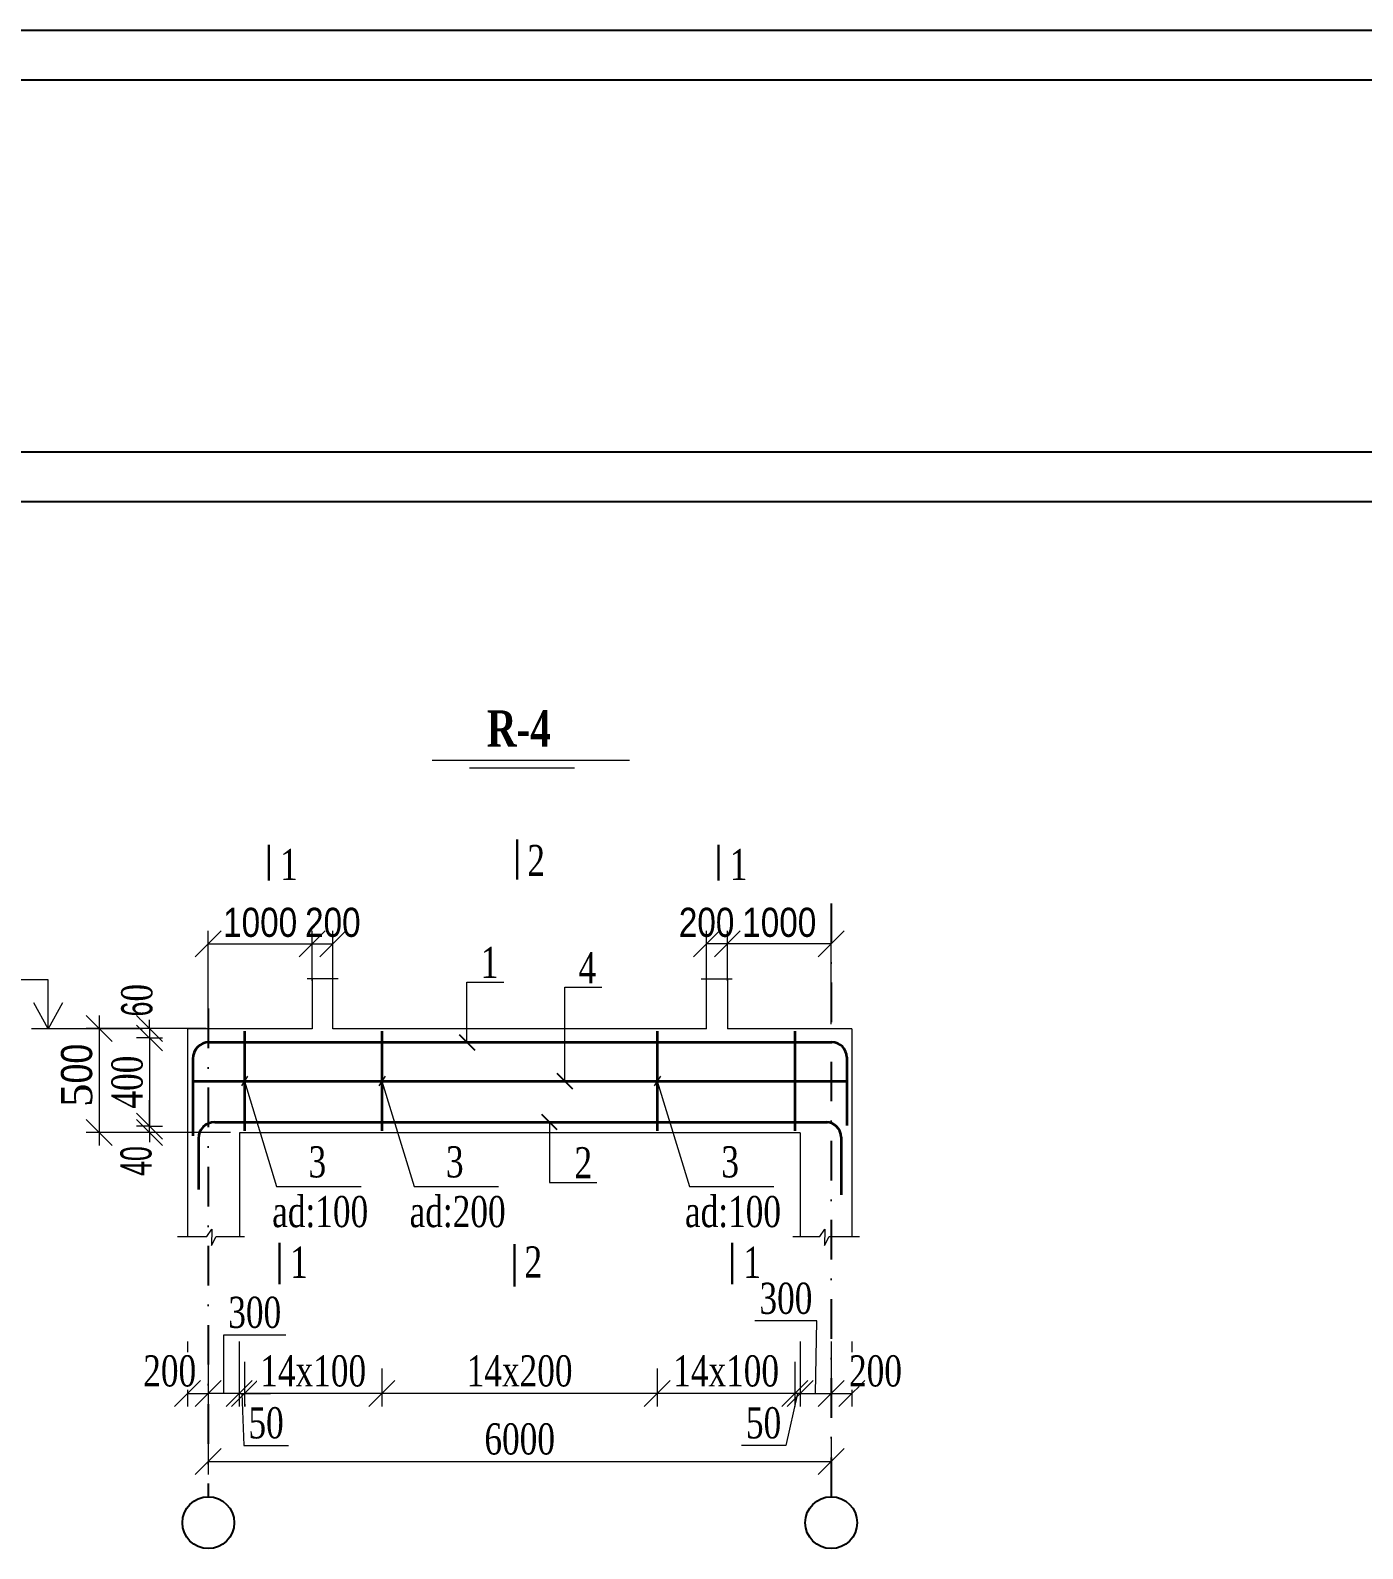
# Model space of a CAD drawing. Header units: millimetres. Extents: x -149347 to 251215, y -2929184 to -2541447.
# Drawn here: x 74088 to 86920, y -2688639 to -2674019 of the extents above; entities that cross this region are included whole.
import ezdxf

# ---------------------------------------------------------------- set-up
doc = ezdxf.new("R2010")
doc.units = ezdxf.units.MM
doc.linetypes.add('DASHDOTX2', pattern=[50.8, 25.4, -12.7, 0, -12.7])
doc.layers.add('APS_MADEIRA', color=35, linetype='Continuous', lineweight=15)
doc.styles.add('400', font='times.ttf', dxfattribs={"width": 0.75, "height": 300})
doc.styles.add('style1', font='A3TI(LA).TTF', dxfattribs={"height": 400})
doc.styles.add('style6', font='ARIALN.TTF', dxfattribs={"height": 300})
doc.styles.add('Times New  Roman', font='times.ttf')
doc.styles.add('yazitipi', font='ARIALN.TTF')
doc.dimstyles.new('DIM_100', dxfattribs={"dimscale": 100, "dimtxt": 250, "dimasz": 2.5, "dimexe": 1.25, "dimexo": 0.625, "dimtad": 1, "dimdec": 0, "dimtxsty": 'style1', "dimblk": 'OBLIQUE', "dimcen": 2.5, "dimdle": 1.25, "dimclrd": 251, "dimclre": 251, "dimaunit": 1, "dimadec": 3, "dimazin": 0, "dimtfac": 1, "dimtdec": 0, "dimtmove": 1, "dimatfit": 3, "dimfxl": 1.25, "dimlwd": 5, "dimlwe": 5, "dimarcsym": 0})
doc.dimstyles.new('sevda', dxfattribs={"dimscale": 100, "dimtxt": 2.8, "dimasz": 2.5, "dimexe": 1.25, "dimexo": 0.625, "dimtad": 1, "dimtxsty": 'yazitipi', "dimblk": 'OBLIQUE', "dimcen": 2.5, "dimclrd": 253, "dimclre": 253, "dimclrt": 73, "dimaunit": 1, "dimadec": 3, "dimazin": 0, "dimtfac": 1, "dimtmove": 1, "dimatfit": 3, "dimfxl": 1, "dimlwd": 9, "dimlwe": 9, "dimarcsym": 0})
doc.dimstyles.new('tebriz', dxfattribs={"dimtxt": 280, "dimasz": 150, "dimexe": 150, "dimexo": 0.625, "dimgap": 65, "dimtad": 1, "dimdec": 0, "dimdsep": 32, "dimtxsty": 'Times New  Roman', "dimblk": 'OBLIQUE', "dimcen": 0, "dimdle": 150, "dimclrd": 7, "dimclre": 256, "dimclrt": 256, "dimadec": 0, "dimazin": 0, "dimtfac": 1, "dimtdec": 0, "dimtmove": 0, "dimatfit": 3, "dimldrblk": 'OBLIQUE', "dimfxl": 1, "dimtolj": 1, "dimlwd": 15, "dimlwe": 9, "dimarcsym": 0})

# ---------------------------------------------------------------- blocks, each defined once
blk = doc.blocks.new('mekteb')
at = {"color": 0, "lineweight": 25}
for p, q in [((99643, -1821466), (139843, -1821466)), ((139843, -1849866), (99643, -1849866))]:
    blk.add_line(p, q, dxfattribs=at)
at = {"color": 0, "lineweight": 25, "ltscale": 15}
for p, q in [((139343, -1821966), (101643, -1821966)), ((101643, -1849366), (139343, -1849366))]:
    blk.add_line(p, q, dxfattribs=at)
blk = doc.blocks.new('_Oblique')
at = {"color": 0, "linetype": 'ByBlock', "lineweight": -2}
blk.add_line((-0.5, -0.5), (0.5, 0.5), dxfattribs=at)
blk = doc.blocks.new('*D623')
at = {"color": 251, "lineweight": 5, "ltscale": 50, "transparency": 16777216}
for p, q in [((81801, -2686645), (81801, -2687270)), ((82001, -2686645), (82001, -2687270))]:
    blk.add_line(p, q, dxfattribs=at)
at = {"color": 251, "linetype": 'ByBlock', "lineweight": 5, "ltscale": 50, "transparency": 16777216}
blk.add_line((81800, -2687145), (82003, -2687145), dxfattribs=at)
at = {"layer": 'Defpoints', "color": 0, "lineweight": 15, "ltscale": 50, "transparency": 16777216}
for p in [(81801, -2685985), (82001, -2685985)]:
    blk.add_point(p, dxfattribs=at)
at = {"color": 0, "lineweight": 15, "ltscale": 50, "transparency": 16777216, "insert": (82228, -2686930), "char_height": 300, "attachment_point": 5, "style": '400', "bg_fill": 3, "box_fill_scale": 1.1, "bg_fill_color": 9, "bg_fill_true_color": 13158600, "bg_fill_transparency": 0}
blk.add_mtext('{\\fTimes New Roman|b0|i0|c238|p18;2}00', dxfattribs=at)
at = {"layer": 'Defpoints', "color": 0, "lineweight": 15, "ltscale": 50, "transparency": 16777216}
blk.add_point((82001, -2687145), dxfattribs=at)
at = {"color": 251, "lineweight": 5, "ltscale": 50, "transparency": 16777216, "xscale": 250, "yscale": 250, "zscale": 250, "rotation": 180}
blk.add_blockref('_Oblique', (81801, -2687145), dxfattribs=at)
at = {"color": 251, "lineweight": 5, "ltscale": 50, "transparency": 16777216, "xscale": 250, "yscale": 250, "zscale": 250}
blk.add_blockref('_Oblique', (82001, -2687145), dxfattribs=at)
blk = doc.blocks.new('*D624')
at = {"color": 251, "linetype": 'ByBlock', "lineweight": 5, "ltscale": 15, "transparency": 16777216}
blk.add_line((74750, -2683507), (74750, -2684757), dxfattribs=at)
at = {"color": 251, "lineweight": 5, "ltscale": 15, "transparency": 16777216}
for p, q in [((75780, -2683632), (74625, -2683632)), ((76017, -2684632), (74625, -2684632))]:
    blk.add_line(p, q, dxfattribs=at)
at = {"layer": 'Defpoints', "color": 0, "lineweight": 15, "ltscale": 15, "transparency": 16777216}
for p in [(75843, -2683632), (74750, -2684632), (76080, -2684632)]:
    blk.add_point(p, dxfattribs=at)
at = {"color": 251, "lineweight": 5, "ltscale": 15, "transparency": 16777216, "xscale": 250, "yscale": 250, "zscale": 250}
for p, rotation in [((74750, -2683632), 90), ((74750, -2684632), 270)]:
    blk.add_blockref('_Oblique', p, dxfattribs=dict(at, rotation=rotation))
at = {"color": 0, "lineweight": 15, "ltscale": 15, "transparency": 16777216, "insert": (74535, -2684082), "char_height": 300, "attachment_point": 5, "rotation": 90, "style": 'style6'}
blk.add_mtext('{\\fTimes New Roman|b0|i0|c238|p18;5}00', dxfattribs=at)
blk = doc.blocks.new('*D838')
at = {"color": 251, "linetype": 'ByBlock', "lineweight": 5, "ltscale": 50, "transparency": 16777216}
for p, q in [((75236, -2683632), (75236, -2683382)), ((75236, -2683632), (75236, -2683722)), ((75236, -2683722), (75236, -2683972))]:
    blk.add_line(p, q, dxfattribs=at)
at = {"color": 251, "lineweight": 5, "ltscale": 50, "transparency": 16777216}
for p, q in [((75237, -2683632), (75111, -2683632)), ((75237, -2683722), (75111, -2683722))]:
    blk.add_line(p, q, dxfattribs=at)
at = {"layer": 'Defpoints', "color": 0, "lineweight": 15, "ltscale": 50, "transparency": 16777216}
for p in [(75236, -2683722), (75531, -2683722), (75636, -2683632)]:
    blk.add_point(p, dxfattribs=at)
at = {"color": 0, "lineweight": 15, "ltscale": 50, "transparency": 16777216, "insert": (75115, -2683358), "char_height": 300, "attachment_point": 5, "rotation": 90, "style": '400', "bg_fill": 3, "box_fill_scale": 1.1, "bg_fill_color": 9, "bg_fill_true_color": 13158600, "bg_fill_transparency": 0}
blk.add_mtext('{\\fArial Narrow|b0|i0|c238|p34;6}0', dxfattribs=at)
at = {"color": 251, "lineweight": 5, "ltscale": 50, "transparency": 16777216, "xscale": 250, "yscale": 250, "zscale": 250}
for p, rotation in [((75236, -2683632), 270), ((75236, -2683722), 90)]:
    blk.add_blockref('_Oblique', p, dxfattribs=dict(at, rotation=rotation))
blk = doc.blocks.new('*D839')
at = {"color": 251, "linetype": 'ByBlock', "lineweight": 5, "ltscale": 50, "transparency": 16777216}
for p, q in [((75236, -2684572), (75236, -2684322)), ((75236, -2684632), (75236, -2684572)), ((75236, -2684632), (75236, -2684882))]:
    blk.add_line(p, q, dxfattribs=at)
at = {"color": 251, "lineweight": 5, "ltscale": 50, "transparency": 16777216}
for p, q in [((75237, -2684572), (75111, -2684572)), ((75237, -2684632), (75111, -2684632))]:
    blk.add_line(p, q, dxfattribs=at)
at = {"layer": 'Defpoints', "color": 0, "lineweight": 15, "ltscale": 50, "transparency": 16777216}
for p in [(75236, -2684572), (75447, -2684632), (75458, -2684572)]:
    blk.add_point(p, dxfattribs=at)
at = {"color": 0, "lineweight": 15, "ltscale": 50, "transparency": 16777216, "insert": (75107, -2684907), "char_height": 300, "attachment_point": 5, "rotation": 90, "style": '400', "bg_fill": 3, "box_fill_scale": 1.1, "bg_fill_color": 9, "bg_fill_true_color": 13158600, "bg_fill_transparency": 0}
blk.add_mtext('{\\fArial Narrow|b0|i0|c238|p34;40}', dxfattribs=at)
at = {"color": 251, "lineweight": 5, "ltscale": 50, "transparency": 16777216, "xscale": 250, "yscale": 250, "zscale": 250}
for p, rotation in [((75236, -2684572), 270), ((75236, -2684632), 90)]:
    blk.add_blockref('_Oblique', p, dxfattribs=dict(at, rotation=rotation))
blk = doc.blocks.new('*D651')
at = {"color": 251, "linetype": 'ByBlock', "lineweight": 5, "ltscale": 50, "transparency": 16777216}
blk.add_line((75236, -2683721), (75236, -2684574), dxfattribs=at)
at = {"color": 251, "lineweight": 5, "ltscale": 50, "transparency": 16777216}
for p, q in [((75236, -2683722), (75361, -2683722)), ((75236, -2684572), (75361, -2684572))]:
    blk.add_line(p, q, dxfattribs=at)
at = {"layer": 'Defpoints', "color": 0, "lineweight": 15, "ltscale": 50, "transparency": 16777216}
for p in [(75236, -2683722), (75236, -2684572), (75236, -2684572)]:
    blk.add_point(p, dxfattribs=at)
at = {"color": 0, "lineweight": 15, "ltscale": 50, "transparency": 16777216, "insert": (75021, -2684147), "char_height": 300, "attachment_point": 5, "rotation": 90, "style": '400', "bg_fill": 3, "box_fill_scale": 1.1, "bg_fill_color": 9, "bg_fill_true_color": 13158600, "bg_fill_transparency": 0}
blk.add_mtext('{\\fTimes New Roman|b0|i0|c238|p18;4}00', dxfattribs=at)
at = {"color": 251, "lineweight": 5, "ltscale": 50, "transparency": 16777216, "xscale": 250, "yscale": 250, "zscale": 250}
for p, rotation in [((75236, -2683722), 90), ((75236, -2684572), 270)]:
    blk.add_blockref('_Oblique', p, dxfattribs=dict(at, rotation=rotation))
blk = doc.blocks.new('*D840')
at = {"color": 251, "linetype": 'ByBlock', "lineweight": 5, "ltscale": 50, "transparency": 16777216}
for p, q in [((81664, -2686446), (81066, -2686446)), ((81651, -2687145), (81664, -2686446)), ((81500, -2687145), (81803, -2687145))]:
    blk.add_line(p, q, dxfattribs=at)
at = {"color": 251, "lineweight": 5, "ltscale": 50, "transparency": 16777216}
for p, q in [((81501, -2686645), (81501, -2687270)), ((81801, -2686645), (81801, -2687270))]:
    blk.add_line(p, q, dxfattribs=at)
at = {"layer": 'Defpoints', "color": 0, "lineweight": 15, "ltscale": 50, "transparency": 16777216}
for p in [(81501, -2686519), (81801, -2686508), (81801, -2687145)]:
    blk.add_point(p, dxfattribs=at)
at = {"color": 251, "lineweight": 5, "ltscale": 50, "transparency": 16777216, "xscale": 250, "yscale": 250, "zscale": 250, "rotation": 180}
blk.add_blockref('_Oblique', (81501, -2687145), dxfattribs=at)
at = {"color": 251, "lineweight": 5, "ltscale": 50, "transparency": 16777216, "xscale": 250, "yscale": 250, "zscale": 250}
blk.add_blockref('_Oblique', (81801, -2687145), dxfattribs=at)
at = {"color": 0, "lineweight": 15, "ltscale": 50, "transparency": 16777216, "insert": (81365, -2686231), "char_height": 300, "attachment_point": 5, "style": '400', "bg_fill": 3, "box_fill_scale": 1.1, "bg_fill_color": 9, "bg_fill_true_color": 13158600, "bg_fill_transparency": 0}
blk.add_mtext('{\\fTimes New Roman|b0|i0|c238|p18;3}00', dxfattribs=at)
blk = doc.blocks.new('*D652')
at = {"color": 251, "lineweight": 5, "ltscale": 50, "transparency": 16777216}
for p, q in [((75801, -2686645), (75801, -2687270)), ((76100, -2686645), (76100, -2687270))]:
    blk.add_line(p, q, dxfattribs=at)
at = {"color": 251, "linetype": 'ByBlock', "lineweight": 5, "ltscale": 50, "transparency": 16777216}
for p, q in [((75951, -2687145), (75950, -2686581)), ((75950, -2686581), (76548, -2686581)), ((76102, -2687145), (75800, -2687145))]:
    blk.add_line(p, q, dxfattribs=at)
at = {"layer": 'Defpoints', "color": 0, "lineweight": 15, "ltscale": 50, "transparency": 16777216}
for p in [(75801, -2686439), (75801, -2687145)]:
    blk.add_point(p, dxfattribs=at)
at = {"color": 251, "lineweight": 5, "ltscale": 50, "transparency": 16777216, "xscale": 250, "yscale": 250, "zscale": 250, "rotation": 180}
blk.add_blockref('_Oblique', (75801, -2687145), dxfattribs=at)
at = {"color": 251, "lineweight": 5, "ltscale": 50, "transparency": 16777216, "xscale": 250, "yscale": 250, "zscale": 250}
blk.add_blockref('_Oblique', (76100, -2687145), dxfattribs=at)
at = {"color": 0, "lineweight": 15, "ltscale": 50, "transparency": 16777216, "insert": (76249, -2686366), "char_height": 300, "attachment_point": 5, "style": '400', "bg_fill": 3, "box_fill_scale": 1.1, "bg_fill_color": 9, "bg_fill_true_color": 13158600, "bg_fill_transparency": 0}
blk.add_mtext('{\\fTimes New Roman|b0|i0|c238|p18;3}00', dxfattribs=at)
at = {"layer": 'Defpoints', "color": 0, "lineweight": 15, "ltscale": 50, "transparency": 16777216}
blk.add_point((76100, -2686439), dxfattribs=at)
blk = doc.blocks.new('*D653')
at = {"color": 251, "lineweight": 5, "ltscale": 50, "transparency": 16777216}
for p, q in [((75601, -2686645), (75601, -2687270)), ((75801, -2686645), (75801, -2687270))]:
    blk.add_line(p, q, dxfattribs=at)
at = {"color": 251, "linetype": 'ByBlock', "lineweight": 5, "ltscale": 50, "transparency": 16777216}
blk.add_line((75600, -2687145), (75803, -2687145), dxfattribs=at)
at = {"layer": 'Defpoints', "color": 0, "lineweight": 15, "ltscale": 50, "transparency": 16777216}
for p in [(75601, -2686508), (75801, -2686433), (75801, -2687145)]:
    blk.add_point(p, dxfattribs=at)
at = {"color": 0, "lineweight": 15, "ltscale": 50, "transparency": 16777216, "insert": (75430, -2686930), "char_height": 300, "attachment_point": 5, "style": '400', "bg_fill": 3, "box_fill_scale": 1.1, "bg_fill_color": 9, "bg_fill_true_color": 13158600, "bg_fill_transparency": 0}
blk.add_mtext('{\\fTimes New Roman|b0|i0|c238|p18;2}00', dxfattribs=at)
at = {"color": 251, "lineweight": 5, "ltscale": 50, "transparency": 16777216, "xscale": 250, "yscale": 250, "zscale": 250, "rotation": 180}
blk.add_blockref('_Oblique', (75601, -2687145), dxfattribs=at)
at = {"color": 251, "lineweight": 5, "ltscale": 50, "transparency": 16777216, "xscale": 250, "yscale": 250, "zscale": 250}
blk.add_blockref('_Oblique', (75801, -2687145), dxfattribs=at)
blk = doc.blocks.new('*D654')
at = {"color": 251, "lineweight": 5, "ltscale": 50, "transparency": 16777216}
for p, q in [((76100, -2686842), (76100, -2687270)), ((76150, -2686842), (76150, -2687270))]:
    blk.add_line(p, q, dxfattribs=at)
at = {"color": 251, "linetype": 'ByBlock', "lineweight": 5, "ltscale": 50, "transparency": 16777216}
for p, q in [((76100, -2687145), (75850, -2687145)), ((76100, -2687145), (76150, -2687145)), ((76100, -2687145), (76150, -2687145)), ((76125, -2687145), (76143, -2687645)), ((76150, -2687145), (76400, -2687145)), ((76143, -2687645), (76573, -2687645))]:
    blk.add_line(p, q, dxfattribs=at)
at = {"layer": 'Defpoints', "color": 0, "lineweight": 15, "ltscale": 50, "transparency": 16777216}
for p in [(76100, -2686779), (76150, -2686779), (76150, -2687145)]:
    blk.add_point(p, dxfattribs=at)
at = {"color": 0, "lineweight": 15, "ltscale": 50, "transparency": 16777216, "insert": (76358, -2687430), "char_height": 300, "attachment_point": 5, "style": '400', "bg_fill": 3, "box_fill_scale": 1.1, "bg_fill_color": 9, "bg_fill_true_color": 13158600, "bg_fill_transparency": 0}
blk.add_mtext('50', dxfattribs=at)
at = {"color": 251, "lineweight": 5, "ltscale": 50, "transparency": 16777216, "xscale": 250, "yscale": 250, "zscale": 250}
blk.add_blockref('_Oblique', (76100, -2687145), dxfattribs=at)
at = {"color": 251, "lineweight": 5, "ltscale": 50, "transparency": 16777216, "xscale": 250, "yscale": 250, "zscale": 250, "rotation": 180}
blk.add_blockref('_Oblique', (76150, -2687145), dxfattribs=at)
blk = doc.blocks.new('*D655')
at = {"color": 251, "lineweight": 5, "ltscale": 50, "transparency": 16777216}
for p, q in [((81451, -2686842), (81451, -2687270)), ((81501, -2686842), (81501, -2687270))]:
    blk.add_line(p, q, dxfattribs=at)
at = {"color": 251, "linetype": 'ByBlock', "lineweight": 5, "ltscale": 50, "transparency": 16777216}
for p, q in [((81451, -2687145), (81201, -2687145)), ((81476, -2687145), (81365, -2687645)), ((81501, -2687145), (81451, -2687145)), ((81501, -2687145), (81451, -2687145)), ((81501, -2687145), (81751, -2687145)), ((81365, -2687645), (80936, -2687645))]:
    blk.add_line(p, q, dxfattribs=at)
at = {"layer": 'Defpoints', "color": 0, "lineweight": 15, "ltscale": 50, "transparency": 16777216}
for p in [(81451, -2686779), (81501, -2686779), (81451, -2687145)]:
    blk.add_point(p, dxfattribs=at)
at = {"color": 0, "lineweight": 15, "ltscale": 50, "transparency": 16777216, "insert": (81150, -2687430), "char_height": 300, "attachment_point": 5, "style": '400', "bg_fill": 3, "box_fill_scale": 1.1, "bg_fill_color": 9, "bg_fill_true_color": 13158600, "bg_fill_transparency": 0}
blk.add_mtext('50', dxfattribs=at)
at = {"color": 251, "lineweight": 5, "ltscale": 50, "transparency": 16777216, "xscale": 250, "yscale": 250, "zscale": 250}
blk.add_blockref('_Oblique', (81451, -2687145), dxfattribs=at)
at = {"color": 251, "lineweight": 5, "ltscale": 50, "transparency": 16777216, "xscale": 250, "yscale": 250, "zscale": 250, "rotation": 180}
blk.add_blockref('_Oblique', (81501, -2687145), dxfattribs=at)
blk = doc.blocks.new('*D656')
at = {"color": 251, "lineweight": 5, "ltscale": 50, "transparency": 16777216}
for p, q in [((80126, -2686904), (80126, -2687270)), ((81451, -2686904), (81451, -2687270))]:
    blk.add_line(p, q, dxfattribs=at)
at = {"color": 251, "linetype": 'ByBlock', "lineweight": 5, "ltscale": 50, "transparency": 16777216}
blk.add_line((81453, -2687145), (80125, -2687145), dxfattribs=at)
at = {"layer": 'Defpoints', "color": 0, "lineweight": 15, "ltscale": 50, "transparency": 16777216}
for p in [(80126, -2686842), (81451, -2686842), (80126, -2687145)]:
    blk.add_point(p, dxfattribs=at)
at = {"color": 251, "lineweight": 5, "ltscale": 50, "transparency": 16777216, "xscale": 250, "yscale": 250, "zscale": 250, "rotation": 180}
blk.add_blockref('_Oblique', (80126, -2687145), dxfattribs=at)
at = {"color": 251, "lineweight": 5, "ltscale": 50, "transparency": 16777216, "xscale": 250, "yscale": 250, "zscale": 250}
blk.add_blockref('_Oblique', (81451, -2687145), dxfattribs=at)
at = {"color": 0, "lineweight": 15, "ltscale": 50, "transparency": 16777216, "insert": (80789, -2686930), "char_height": 300, "attachment_point": 5, "style": '400', "bg_fill": 3, "box_fill_scale": 1.1, "bg_fill_color": 9, "bg_fill_true_color": 13158600, "bg_fill_transparency": 0}
blk.add_mtext('{\\fTimes New Roman|b0|i0|c238|p18;14x100}', dxfattribs=at)
blk = doc.blocks.new('*D657')
at = {"color": 251, "lineweight": 5, "ltscale": 50, "transparency": 16777216}
for p, q in [((77474, -2686904), (77474, -2687270)), ((80126, -2686904), (80126, -2687270))]:
    blk.add_line(p, q, dxfattribs=at)
at = {"color": 251, "linetype": 'ByBlock', "lineweight": 5, "ltscale": 50, "transparency": 16777216}
blk.add_line((80128, -2687145), (77473, -2687145), dxfattribs=at)
at = {"layer": 'Defpoints', "color": 0, "lineweight": 15, "ltscale": 50, "transparency": 16777216}
for p in [(77474, -2686842), (80126, -2686842), (77474, -2687145)]:
    blk.add_point(p, dxfattribs=at)
at = {"color": 251, "lineweight": 5, "ltscale": 50, "transparency": 16777216, "xscale": 250, "yscale": 250, "zscale": 250, "rotation": 180}
blk.add_blockref('_Oblique', (77474, -2687145), dxfattribs=at)
at = {"color": 251, "lineweight": 5, "ltscale": 50, "transparency": 16777216, "xscale": 250, "yscale": 250, "zscale": 250}
blk.add_blockref('_Oblique', (80126, -2687145), dxfattribs=at)
at = {"color": 0, "lineweight": 15, "ltscale": 50, "transparency": 16777216, "insert": (78800, -2686930), "char_height": 300, "attachment_point": 5, "style": '400', "bg_fill": 3, "box_fill_scale": 1.1, "bg_fill_color": 9, "bg_fill_true_color": 13158600, "bg_fill_transparency": 0}
blk.add_mtext('{\\fTimes New Roman|b0|i0|c238|p18;14x2}00', dxfattribs=at)
blk = doc.blocks.new('*D658')
at = {"color": 251, "lineweight": 5, "ltscale": 50, "transparency": 16777216}
for p, q in [((75801, -2687583), (75801, -2687926)), ((81801, -2687583), (81801, -2687926))]:
    blk.add_line(p, q, dxfattribs=at)
at = {"color": 251, "linetype": 'ByBlock', "lineweight": 5, "ltscale": 50, "transparency": 16777216}
blk.add_line((75800, -2687801), (81803, -2687801), dxfattribs=at)
at = {"layer": 'Defpoints', "color": 0, "lineweight": 15, "ltscale": 50, "transparency": 16777216}
for p in [(75801, -2687521), (81801, -2687521), (81801, -2687801)]:
    blk.add_point(p, dxfattribs=at)
at = {"color": 251, "lineweight": 5, "ltscale": 50, "transparency": 16777216, "xscale": 250, "yscale": 250, "zscale": 250, "rotation": 180}
blk.add_blockref('_Oblique', (75801, -2687801), dxfattribs=at)
at = {"color": 251, "lineweight": 5, "ltscale": 50, "transparency": 16777216, "xscale": 250, "yscale": 250, "zscale": 250}
blk.add_blockref('_Oblique', (81801, -2687801), dxfattribs=at)
at = {"color": 0, "lineweight": 15, "ltscale": 50, "transparency": 16777216, "insert": (78801, -2687585), "char_height": 300, "attachment_point": 5, "style": '400', "bg_fill": 3, "box_fill_scale": 1.1, "bg_fill_color": 9, "bg_fill_true_color": 13158600, "bg_fill_transparency": 0}
blk.add_mtext('6000', dxfattribs=at)
blk = doc.blocks.new('*D659')
at = {"color": 253, "linetype": 'Continuous', "lineweight": 9, "ltscale": 15, "transparency": 16777216}
for p, q in [((75801, -2683589), (75801, -2682690)), ((76801, -2683128), (76801, -2682690))]:
    blk.add_line(p, q, dxfattribs=at)
at = {"color": 253, "lineweight": 9, "ltscale": 15, "transparency": 16777216}
blk.add_line((75801, -2682815), (76801, -2682815), dxfattribs=at)
at = {"layer": 'Defpoints', "color": 0, "lineweight": 15, "ltscale": 15, "transparency": 16777216}
for p in [(76801, -2682815), (76801, -2683190), (75801, -2683652)]:
    blk.add_point(p, dxfattribs=at)
at = {"color": 253, "lineweight": 9, "ltscale": 15, "transparency": 16777216, "xscale": 250, "yscale": 250, "zscale": 250, "rotation": 180}
blk.add_blockref('_Oblique', (75801, -2682815), dxfattribs=at)
at = {"color": 253, "lineweight": 9, "ltscale": 15, "transparency": 16777216, "xscale": 250, "yscale": 250, "zscale": 250}
blk.add_blockref('_Oblique', (76801, -2682815), dxfattribs=at)
at = {"color": 73, "lineweight": 15, "ltscale": 15, "transparency": 16777216, "insert": (76301, -2682610), "char_height": 280, "attachment_point": 5, "style": 'yazitipi'}
blk.add_mtext('1000', dxfattribs=at)
blk = doc.blocks.new('*D660')
at = {"color": 253, "linetype": 'Continuous', "lineweight": 9, "ltscale": 15, "transparency": 16777216}
for p, q in [((76801, -2683172), (76801, -2682690)), ((77001, -2683177), (77001, -2682690))]:
    blk.add_line(p, q, dxfattribs=at)
at = {"color": 253, "lineweight": 9, "ltscale": 15, "transparency": 16777216}
blk.add_line((76801, -2682815), (77001, -2682815), dxfattribs=at)
at = {"layer": 'Defpoints', "color": 0, "lineweight": 15, "ltscale": 15, "transparency": 16777216}
for p in [(77001, -2682815), (76801, -2683235), (77001, -2683240)]:
    blk.add_point(p, dxfattribs=at)
at = {"color": 253, "lineweight": 9, "ltscale": 15, "transparency": 16777216, "xscale": 250, "yscale": 250, "zscale": 250, "rotation": 180}
blk.add_blockref('_Oblique', (76801, -2682815), dxfattribs=at)
at = {"color": 253, "lineweight": 9, "ltscale": 15, "transparency": 16777216, "xscale": 250, "yscale": 250, "zscale": 250}
blk.add_blockref('_Oblique', (77001, -2682815), dxfattribs=at)
at = {"color": 73, "lineweight": 15, "ltscale": 15, "transparency": 16777216, "insert": (77001, -2682610), "char_height": 280, "attachment_point": 5, "style": 'yazitipi'}
blk.add_mtext('200', dxfattribs=at)
blk = doc.blocks.new('*D661')
at = {"color": 253, "linetype": 'Continuous', "lineweight": 9, "ltscale": 15, "transparency": 16777216}
for p, q in [((80801, -2683128), (80801, -2682690)), ((81801, -2683589), (81801, -2682690))]:
    blk.add_line(p, q, dxfattribs=at)
at = {"color": 253, "lineweight": 9, "ltscale": 15, "transparency": 16777216}
blk.add_line((81801, -2682815), (80801, -2682815), dxfattribs=at)
at = {"layer": 'Defpoints', "color": 0, "lineweight": 15, "ltscale": 15, "transparency": 16777216}
for p in [(80801, -2682815), (80801, -2683190), (81801, -2683652)]:
    blk.add_point(p, dxfattribs=at)
at = {"color": 253, "lineweight": 9, "ltscale": 15, "transparency": 16777216, "xscale": 250, "yscale": 250, "zscale": 250, "rotation": 180}
blk.add_blockref('_Oblique', (80801, -2682815), dxfattribs=at)
at = {"color": 253, "lineweight": 9, "ltscale": 15, "transparency": 16777216, "xscale": 250, "yscale": 250, "zscale": 250}
blk.add_blockref('_Oblique', (81801, -2682815), dxfattribs=at)
at = {"color": 73, "lineweight": 15, "ltscale": 15, "transparency": 16777216, "insert": (81301, -2682610), "char_height": 280, "attachment_point": 5, "style": 'yazitipi'}
blk.add_mtext('1000', dxfattribs=at)
blk = doc.blocks.new('*D662')
at = {"color": 253, "linetype": 'Continuous', "lineweight": 9, "ltscale": 15, "transparency": 16777216}
for p, q in [((80601, -2683177), (80601, -2682690)), ((80801, -2683172), (80801, -2682690))]:
    blk.add_line(p, q, dxfattribs=at)
at = {"color": 253, "lineweight": 9, "ltscale": 15, "transparency": 16777216}
blk.add_line((80801, -2682815), (80601, -2682815), dxfattribs=at)
at = {"layer": 'Defpoints', "color": 0, "lineweight": 15, "ltscale": 15, "transparency": 16777216}
for p in [(80601, -2682815), (80601, -2683240), (80801, -2683235)]:
    blk.add_point(p, dxfattribs=at)
at = {"color": 253, "lineweight": 9, "ltscale": 15, "transparency": 16777216, "xscale": 250, "yscale": 250, "zscale": 250, "rotation": 180}
blk.add_blockref('_Oblique', (80601, -2682815), dxfattribs=at)
at = {"color": 253, "lineweight": 9, "ltscale": 15, "transparency": 16777216, "xscale": 250, "yscale": 250, "zscale": 250}
blk.add_blockref('_Oblique', (80801, -2682815), dxfattribs=at)
at = {"color": 73, "lineweight": 15, "ltscale": 15, "transparency": 16777216, "insert": (80601, -2682610), "char_height": 280, "attachment_point": 5, "style": 'yazitipi'}
blk.add_mtext('200', dxfattribs=at)
blk = doc.blocks.new('*D731')
at = {"color": 251, "lineweight": 5, "ltscale": 50, "transparency": 16777216}
for p, q in [((76150, -2686842), (76150, -2687270)), ((77474, -2686904), (77474, -2687270))]:
    blk.add_line(p, q, dxfattribs=at)
at = {"color": 251, "linetype": 'ByBlock', "lineweight": 5, "ltscale": 50, "transparency": 16777216}
blk.add_line((77475, -2687145), (76149, -2687145), dxfattribs=at)
at = {"layer": 'Defpoints', "color": 0, "lineweight": 15, "ltscale": 50, "transparency": 16777216}
for p in [(76150, -2686779), (77474, -2686842), (76150, -2687145)]:
    blk.add_point(p, dxfattribs=at)
at = {"color": 251, "lineweight": 5, "ltscale": 50, "transparency": 16777216, "xscale": 250, "yscale": 250, "zscale": 250, "rotation": 180}
blk.add_blockref('_Oblique', (76150, -2687145), dxfattribs=at)
at = {"color": 251, "lineweight": 5, "ltscale": 50, "transparency": 16777216, "xscale": 250, "yscale": 250, "zscale": 250}
blk.add_blockref('_Oblique', (77474, -2687145), dxfattribs=at)
at = {"color": 0, "lineweight": 15, "ltscale": 50, "transparency": 16777216, "insert": (76812, -2686930), "char_height": 300, "attachment_point": 5, "style": '400', "bg_fill": 3, "box_fill_scale": 1.1, "bg_fill_color": 9, "bg_fill_true_color": 13158600, "bg_fill_transparency": 0}
blk.add_mtext('{\\fTimes New Roman|b0|i0|c238|p18;14x100}', dxfattribs=at)

msp = doc.modelspace()

# ---------------------------------------------------------------- linework, layer by layer
at = {"lineweight": 9}
for p, q in [((77958.09166, -2681046.51789), (79858.50752, -2681046.51789)), ((78316.94796, -2681121.55527), (79327.93808, -2681121.55527))]:
    msp.add_line(p, q, dxfattribs=at)
at = {"color": 7, "lineweight": 30, "ltscale": 15}
for p, q in [((76384.52849, -2681863.12088), (76384.52849, -2682089.27368)), ((76384.52849, -2681863.12088), (76384.52849, -2682205.55876)), ((78778.14848, -2681809.07486), (78778.14848, -2682035.22766)), ((78778.14848, -2681809.07486), (78778.14848, -2682195.69701)), ((80715.2335, -2681863.12088), (80715.2335, -2682089.27368)), ((80715.2335, -2681863.12088), (80715.2335, -2682205.55876)), ((76486.71613, -2685693.20005), (76486.71613, -2686093.70319)), ((78750.97309, -2685707.04394), (78750.97309, -2686116.13093)), ((80845.90114, -2685693.20005), (80845.90114, -2686093.70319))]:
    msp.add_line(p, q, dxfattribs=at)
at = {"color": 252, "linetype": 'DASHDOTX2', "ltscale": 15, "true_color": 0xa97986}
for p, q in [((81801.47452, -2682426.07726), (81801.47452, -2688139.79217)), ((75801.47452, -2683438.04559), (75801.47452, -2688139.79217))]:
    msp.add_line(p, q, dxfattribs=at)
at = {"color": 7, "lineweight": 15}
for p, q in [((77053.006, -2683152.64449), (76753.97569, -2683152.64449)), ((76801.47829, -2683152.64449), (76801.51468, -2683633.40407)), ((77001.47452, -2683633.40407), (77001.47452, -2683152.64449)), ((80549.94303, -2683152.64449), (80848.97334, -2683152.64449)), ((80601.47452, -2683633.40407), (80601.47452, -2683152.64449)), ((80801.47074, -2683152.64449), (80801.43436, -2683633.40407)), ((76801.51468, -2683633.40407), (75601.35774, -2683633.4949)), ((75601.35774, -2683633.4949), (75601.47452, -2685634.13002)), ((77403.80056, -2683633.3585), (77001.47452, -2683633.38894)), ((80601.47452, -2683633.3585), (77403.80056, -2683633.3585)), ((82001.47452, -2683633.3585), (80801.43436, -2683633.3585)), ((82001.47452, -2683633.3585), (82001.47452, -2685634.13002)), ((76180.38344, -2684089.44442), (76120.5656, -2684183.3885)), ((77504.13344, -2684089.35343), (77444.3156, -2684183.29751)), ((80156.38058, -2684089.34957), (80096.56274, -2684183.29366)), ((76715.33387, -2684634.13002), (76101.47452, -2684634.13002)), ((76101.47452, -2684634.13002), (76101.47452, -2685634.13002)), ((77419.22445, -2684634.13002), (76715.33387, -2684634.13002)), ((81501.47166, -2684634.13002), (77419.22445, -2684634.13002)), ((81501.47166, -2684634.13002), (81501.47166, -2685634.13002)), ((82001.47452, -2684634.13002), (82001.47452, -2685167.46284))]:
    msp.add_line(p, q, dxfattribs=at)
at = {"color": 7, "lineweight": 35}
for p, q in [((75801.47452, -2683763.37823), (76699.90999, -2683763.37823)), ((76150.47452, -2683657.46881), (76150.47452, -2684615.36411)), ((76699.90999, -2683763.37823), (77403.80056, -2683763.37823)), ((77403.80056, -2683763.37823), (81807.77114, -2683763.37823)), ((77474.22452, -2683657.37782), (77474.22452, -2684615.27312)), ((80126.47166, -2683657.37397), (80126.47166, -2684615.26926)), ((81451.47166, -2683657.46881), (81451.47166, -2684615.36411)), ((81951.47452, -2683907.08161), (81951.47452, -2684563.37823)), ((75651.39623, -2684136.41646), (81951.47452, -2684136.41646)), ((75864.84192, -2684532.34633), (76715.33387, -2684532.34633)), ((76715.33387, -2684532.34633), (77419.22445, -2684532.34633)), ((77419.22445, -2684532.34633), (81765.27611, -2684532.34633)), ((75705.89065, -2684691.2973), (75705.89065, -2685182.34633)), ((81895.88005, -2684676.04971), (81895.88005, -2685232.34633))]:
    msp.add_line(p, q, dxfattribs=at)
at = {"color": 7, "lineweight": 15}
for points in [[(74260.20268, -2683632.38624), (74260.20268, -2683161.46574), (73398.35976, -2683161.46574)], [(74398.37559, -2683384.14885), (74260.20268, -2683632.38624), (74122.02977, -2683384.14885)], [(76150.47452, -2684136.41646), (76150.47452, -2684136.41646), (76459.14418, -2685152.59757), (77272.86752, -2685152.59757)], [(77474.22452, -2684136.32547), (77474.22452, -2684136.32547), (77782.89418, -2685152.50658), (78596.61752, -2685152.50658)], [(80126.47166, -2684136.32162), (80126.47166, -2684136.32162), (80435.14132, -2685152.50273), (81248.86466, -2685152.50273)], [(75505.49157, -2685634.10303), (75787.21889, -2685634.10303), (75836.38958, -2685561.84953), (75831.13613, -2685721.22594), (75875.8729, -2685634.10303), (76149.64351, -2685634.10303)], [(81430.4887, -2685634.10303), (81692.21603, -2685634.10303), (81741.38672, -2685561.84953), (81736.13327, -2685721.22594), (81780.87004, -2685634.10303), (82074.64065, -2685634.10303)]]:
    msp.add_lwpolyline(points, dxfattribs=at)
for centre in [(75801.47452, -2688389.61658), (81801.47452, -2688389.61658)]:
    msp.add_circle(centre, 249.82441)
at = {"layer": 'APS_MADEIRA', "color": 7, "lineweight": 15, "ltscale": 25}
msp.add_line((75170.09328, -2683632.38624), (74097.14979, -2683632.38624), dxfattribs=at)
at = {"layer": 'APS_MADEIRA', "color": 7, "lineweight": 35, "ltscale": 25}
for centre, radius, start, end in [((81807.77114, -2683907.08161), 143.70338, 0, 90), ((75864.84192, -2684691.2973), 158.95098, 90, 180), ((81752.17667, -2684676.04971), 143.70338, 0, 90)]:
    msp.add_arc(centre, radius, start, end, dxfattribs=at)

# ---------------------------------------------------------------- block references
at = {"lineweight": 15, "xscale": 0.962501317234829, "yscale": 0.962501317234829, "zscale": 0.962501317234829}
msp.add_blockref('mekteb', (-28332.96186, -894001.11687), dxfattribs=at)

# ---------------------------------------------------------------- texts
at = {"insert": (78484.37164, -2680566.54751), "char_height": 350, "width": 263.5904201, "attachment_point": 1, "style": '400'}
msp.add_mtext('{\\fTimes New Roman|b1|i0|c204|p18;R-\\fTimes New Roman|b1|i0|c238|p18;4}', dxfattribs=at)
at = {"char_height": 300, "style": '400'}
for s, insert, attachment_point in [('2', (78874.41461, -2681862.70027), 1), ('1', (76493.81735, -2681901.70644), 1), ('1', (80824.52236, -2681901.70644), 1), ('1', (78425.46046, -2682844.14085), 1), ('{\\fTimes New Roman|b0|i0|c238|p18;4}', (79367.22301, -2682894.14085), 1), ('3', (76767.02451, -2684764.53534), 1), ('3', (78090.77451, -2684764.44435), 1), ('2', (79328.82293, -2684773.24659), 1), ('3', (80743.02165, -2684764.44049), 1), ('{\\fTimes New Roman|b0|i0|c238|p18;ad:}1{\\fTimes New Roman|b0|i0|c238|p18;00}', (77341.82233, -2685243.60209), 3), ('{\\fTimes New Roman|b0|i0|c238|p18;ad:200}', (78665.57233, -2685243.5111), 3), ('{\\fTimes New Roman|b0|i0|c238|p18;ad:}1{\\fTimes New Roman|b0|i0|c238|p18;00}', (81317.81947, -2685243.50724), 3)]:
    msp.add_mtext_dynamic_manual_height_columns(s, width=263.5904201, gutter_width=12.5, heights=[0], dxfattribs=dict(at, insert=insert, attachment_point=attachment_point))
at = {"color": 7, "lineweight": 15, "ltscale": 50, "char_height": 300, "attachment_point": 1, "style": '400'}
for s, insert in [('1', (76589.27135, -2685731.7856)), ('2', (78847.23922, -2685728.47469))]:
    msp.add_mtext_dynamic_manual_height_columns(s, width=263.5904201, gutter_width=12.5, heights=[0], dxfattribs=dict(at, insert=insert))

# ---------------------------------------------------------------- dimensions: what is measured, and where the dimension line sits
at = {"color": 1, "lineweight": 15, "ltscale": 15}
dim = msp.add_linear_dim(base=(77001.47452, -2682815.00765), p1=(76801.47452, -2683234.56765), p2=(77001.47452, -2683239.90634), dimstyle='sevda', dxfattribs=at)
dim.commit()
dim.dimension.update_dxf_attribs({"geometry": '*D660', "text_midpoint": (77001.47452, -2682815.00765), "dimtype": 160})
dim = msp.add_linear_dim(base=(80601.47452, -2682815.00765), p1=(80801.47452, -2683234.56765), p2=(80601.47452, -2683239.90634), angle=180, dimstyle='sevda', dxfattribs=at)
dim.commit()
dim.dimension.update_dxf_attribs({"geometry": '*D662', "text_midpoint": (80601.47452, -2682815.00765), "dimtype": 160})
dim = msp.add_linear_dim(base=(80801.47452, -2682815.00765), p1=(81801.47452, -2683651.96255), p2=(80801.47452, -2683190.00765), angle=180, dimstyle='sevda', dxfattribs=at)
dim.commit()
dim.dimension.update_dxf_attribs({"geometry": '*D661', "text_midpoint": (81301.47452, -2682609.54721)})
at = {"color": 7, "lineweight": 15, "ltscale": 15}
dim = msp.add_linear_dim(base=(74750.44935, -2684632.14503), p1=(75842.61324, -2683632.38624), p2=(76079.82073, -2684632.14503), angle=90, text='{\\fTimes New Roman|b0|i0|c238|p18;5}00', dimstyle='DIM_100', override={"dimlfac": 0.25, "dimtxsty": 'style6'}, dxfattribs=at)
dim.commit()
dim.dimension.update_dxf_attribs({"geometry": '*D624', "text_midpoint": (74750.44935, -2684082.26564), "dimtype": 160})

# ---------------------------------------------------------------- leaders
at = {"color": 2, "lineweight": 15, "ltscale": 15}
for points in [[(78292.38273, -2683763.37823), (78292.38273, -2683182.88631), (78649.15439, -2683182.88631)], [(79234.14527, -2684136.41646), (79234.14527, -2683232.88631), (79590.91694, -2683232.88631)], [(79087.81687, -2684532.34633), (79087.81687, -2685112.83825), (79544.58854, -2685112.83825)]]:
    msp.add_leader(points, dimstyle='tebriz', dxfattribs=at)

# ---------------------------------------------------------------- next in the draw order: dimensions: what is measured, and where the dimension line sits
at = {"color": 7, "lineweight": 15, "ltscale": 50}
for base, p1, p2, angle, text, override, picture, middle in [((75236.19118, -2683722.38624), (75635.5118, -2683632.38624), (75530.85511, -2683722.38624), 90, '{\\fArial Narrow|b0|i0|c238|p34;6}0', {"dimscale": 1, "dimtxt": 300, "dimasz": 250, "dimexe": 125, "dimexo": 62.5, "dimgap": 62.5, "dimtxsty": '400', "dimcen": 250, "dimfxlon": 1, "dimtfill": 1, "dimtfillclr": 256, "dimarcsym": 1}, '*D838', (75330.53108, -2683358.19327)), ((75236.19118, -2684572.48079), (75447.14897, -2684632.14503), (75458.31131, -2684572.48079), 90, '{\\fArial Narrow|b0|i0|c238|p34;40}', {"dimscale": 1, "dimtxt": 300, "dimasz": 250, "dimexe": 125, "dimexo": 62.5, "dimgap": 62.5, "dimtxsty": '400', "dimcen": 250, "dimfxlon": 1, "dimtfill": 1, "dimtfillclr": 256, "dimarcsym": 1}, '*D839', (75322.77588, -2684907.15379)), ((75801.47452, -2687145.38439), (76100.47452, -2686438.61011), (75801.47452, -2686438.61011), 180, '{\\fTimes New Roman|b0|i0|c238|p18;3}00', {"dimscale": 1, "dimtxt": 300, "dimasz": 250, "dimexe": 125, "dimexo": 62.5, "dimgap": 62.5, "dimtxsty": '400', "dimcen": 250, "dimfxl": 500, "dimfxlon": 1, "dimtfill": 1, "dimtfillclr": 256, "dimarcsym": 1}, '*D652', (76012.50868, -2686581.28385))]:
    dim = msp.add_linear_dim(base=base, p1=p1, p2=p2, angle=angle, text=text, dimstyle='DIM_100', override=override, dxfattribs=at)
    dim.commit()
    dim.dimension.update_dxf_attribs({"geometry": picture, "text_midpoint": middle, "dimtype": 160})
dim = msp.add_linear_dim(base=(82001.47452, -2687145.38439), p1=(81801.47452, -2685984.53893), p2=(82001.47452, -2685984.53893), text='{\\fTimes New Roman|b0|i0|c238|p18;2}00', dimstyle='DIM_100', override={"dimscale": 1, "dimtxt": 300, "dimasz": 250, "dimexe": 125, "dimexo": 62.5, "dimgap": 62.5, "dimtxsty": '400', "dimcen": 250, "dimfxl": 500, "dimfxlon": 1, "dimtfill": 1, "dimtfillclr": 256, "dimarcsym": 1}, dxfattribs=at)
dim.commit()
dim.dimension.update_dxf_attribs({"geometry": '*D623', "text_midpoint": (82227.71465, -2687145.38439), "dimtype": 160})

# ---------------------------------------------------------------- next in the draw order: linework, layer by layer
at = {"color": 7, "lineweight": 35}
msp.add_line((75651.39623, -2683922.33161), (75651.39623, -2684663.38063), dxfattribs=at)
at = {"layer": 'APS_MADEIRA', "color": 7, "lineweight": 35, "ltscale": 25}
msp.add_arc((75810.34749, -2683922.33161), 158.95098, 90, 180, dxfattribs=at)

# ---------------------------------------------------------------- next in the draw order: dimensions: what is measured, and where the dimension line sits
at = {"color": 1, "lineweight": 15, "ltscale": 15}
dim = msp.add_linear_dim(base=(76801.47452, -2682815.00765), p1=(75801.47452, -2683651.96255), p2=(76801.47452, -2683190.00765), dimstyle='sevda', dxfattribs=at)
dim.commit()
dim.dimension.update_dxf_attribs({"geometry": '*D659', "text_midpoint": (76301.47452, -2682609.54721)})
at = {"color": 7, "lineweight": 15, "ltscale": 50}
dim = msp.add_linear_dim(base=(75236.19118, -2684572.48079), p1=(75236.19118, -2683722.38624), p2=(75236.19118, -2684572.48079), angle=90, text='{\\fTimes New Roman|b0|i0|c238|p18;4}00', dimstyle='DIM_100', override={"dimscale": 1, "dimtxt": 300, "dimasz": 250, "dimexe": 125, "dimexo": 62.5, "dimgap": 62.5, "dimtxsty": '400', "dimcen": 250, "dimfxlon": 1, "dimtfill": 1, "dimtfillclr": 256, "dimarcsym": 1}, dxfattribs=at)
dim.commit()
dim.dimension.update_dxf_attribs({"geometry": '*D651', "text_midpoint": (75236.19118, -2684147.43352), "dimtype": 160})
for base, p1, p2, text, picture, middle in [((81801.47452, -2687145.38439), (81501.47166, -2686519.36075), (81801.47452, -2686507.6554), '{\\fTimes New Roman|b0|i0|c238|p18;3}00', '*D840', (81601.47309, -2686446.33502)), ((75801.47452, -2687145.38439), (75601.47452, -2686507.6554), (75801.47452, -2686433.35415), '{\\fTimes New Roman|b0|i0|c238|p18;2}00', '*D653', (75429.84918, -2687145.38439))]:
    dim = msp.add_linear_dim(base=base, p1=p1, p2=p2, text=text, dimstyle='DIM_100', override={"dimscale": 1, "dimtxt": 300, "dimasz": 250, "dimexe": 125, "dimexo": 62.5, "dimgap": 62.5, "dimtxsty": '400', "dimcen": 250, "dimfxl": 500, "dimfxlon": 1, "dimtfill": 1, "dimtfillclr": 256, "dimarcsym": 1}, dxfattribs=at)
    dim.commit()
    dim.dimension.update_dxf_attribs({"geometry": picture, "text_midpoint": middle, "dimtype": 160})

# ---------------------------------------------------------------- next in the draw order: texts
at = {"color": 7, "lineweight": 15, "ltscale": 50, "insert": (80955.19, -2685731.7856), "char_height": 300, "attachment_point": 1, "style": '400'}
msp.add_mtext_dynamic_manual_height_columns('1', width=263.5904201, gutter_width=12.5, heights=[0], dxfattribs=at)

# ---------------------------------------------------------------- next in the draw order: dimensions: what is measured, and where the dimension line sits
at = {"color": 7, "lineweight": 15, "ltscale": 50}
dim = msp.add_linear_dim(base=(76150.47452, -2687145.38439), p1=(76100.47452, -2686779.22046), p2=(76150.47452, -2686779.22046), text='50', dimstyle='DIM_100', override={"dimscale": 1, "dimtxt": 300, "dimasz": 250, "dimexe": 125, "dimexo": 62.5, "dimgap": 62.5, "dimtxsty": '400', "dimcen": 250, "dimfxl": 500, "dimfxlon": 1, "dimtfill": 1, "dimtfillclr": 256, "dimarcsym": 1}, dxfattribs=at)
dim.commit()
dim.dimension.update_dxf_attribs({"geometry": '*D654', "text_midpoint": (76205.60948, -2687645.38439), "dimtype": 160})
dim = msp.add_linear_dim(base=(81451.47166, -2687145.38439), p1=(81501.47166, -2686779.22046), p2=(81451.47166, -2686779.22046), angle=180, text='50', dimstyle='DIM_100', override={"dimscale": 1, "dimtxt": 300, "dimasz": 250, "dimexe": 125, "dimexo": 62.5, "dimgap": 62.5, "dimtxsty": '400', "dimcen": 250, "dimfxl": 500, "dimfxlon": 1, "dimtfill": 1, "dimtfillclr": 256, "dimarcsym": 1}, dxfattribs=at)
dim.commit()
dim.dimension.update_dxf_attribs({"geometry": '*D655', "text_midpoint": (81302.71395, -2687645.38439), "dimtype": 160})

# ---------------------------------------------------------------- next in the draw order: dimensions: what is measured, and where the dimension line sits
dim = msp.add_linear_dim(base=(80126.47166, -2687145.38439), p1=(81451.47166, -2686841.72046), p2=(80126.47166, -2686841.72046), text='{\\fTimes New Roman|b0|i0|c238|p18;14x100}', dimstyle='DIM_100', override={"dimscale": 1, "dimtxt": 300, "dimasz": 250, "dimexe": 125, "dimexo": 62.5, "dimgap": 62.5, "dimtxsty": '400', "dimcen": 250, "dimfxl": 500, "dimfxlon": 1, "dimtfill": 1, "dimtfillclr": 256, "dimarcsym": 1}, dxfattribs=at)
dim.commit()
dim.dimension.update_dxf_attribs({"geometry": '*D656', "text_midpoint": (80788.97166, -2686930.28886)})
dim = msp.add_linear_dim(base=(81801.47452, -2687800.59487), p1=(75801.47452, -2687520.9354), p2=(81801.47452, -2687520.9354), dimstyle='DIM_100', override={"dimscale": 1, "dimtxt": 300, "dimasz": 250, "dimexe": 125, "dimexo": 62.5, "dimgap": 62.5, "dimtxsty": '400', "dimcen": 250, "dimfxl": 500, "dimfxlon": 1, "dimtfill": 1, "dimtfillclr": 256, "dimarcsym": 1}, dxfattribs=at)
dim.commit()
dim.dimension.update_dxf_attribs({"geometry": '*D658', "text_midpoint": (78801.47452, -2687585.49934)})

# ---------------------------------------------------------------- next in the draw order: dimensions: what is measured, and where the dimension line sits
dim = msp.add_linear_dim(base=(77474.22452, -2687145.38439), p1=(80126.47166, -2686841.72046), p2=(77474.22452, -2686841.72046), text='{\\fTimes New Roman|b0|i0|c238|p18;14x2}00', dimstyle='DIM_100', override={"dimscale": 1, "dimtxt": 300, "dimasz": 250, "dimexe": 125, "dimexo": 62.5, "dimgap": 62.5, "dimtxsty": '400', "dimcen": 250, "dimfxl": 500, "dimfxlon": 1, "dimtfill": 1, "dimtfillclr": 256, "dimarcsym": 1}, dxfattribs=at)
dim.commit()
dim.dimension.update_dxf_attribs({"geometry": '*D657', "text_midpoint": (78800.34809, -2686930.28886)})

# ---------------------------------------------------------------- next in the draw order: block references
at = {"lineweight": 15, "xscale": 0.962501317234829, "yscale": 0.962501317234829, "zscale": 0.962501317234829}
msp.add_blockref('mekteb', (-28332.96186, -924914.45126), dxfattribs=at)

# ---------------------------------------------------------------- next in the draw order: dimensions: what is measured, and where the dimension line sits
at = {"color": 7, "lineweight": 15, "ltscale": 50}
dim = msp.add_linear_dim(base=(76150.47452, -2687145.38439), p1=(77474.22452, -2686841.72046), p2=(76150.47452, -2686779.22046), text='{\\fTimes New Roman|b0|i0|c238|p18;14x100}', dimstyle='DIM_100', override={"dimscale": 1, "dimtxt": 300, "dimasz": 250, "dimexe": 125, "dimexo": 62.5, "dimgap": 62.5, "dimtxsty": '400', "dimcen": 250, "dimfxl": 500, "dimfxlon": 1, "dimtfill": 1, "dimtfillclr": 256, "dimarcsym": 1}, dxfattribs=at)
dim.commit()
dim.dimension.update_dxf_attribs({"geometry": '*D731', "text_midpoint": (76812.34952, -2686930.28886)})

doc.saveas('drawing.dxf')
